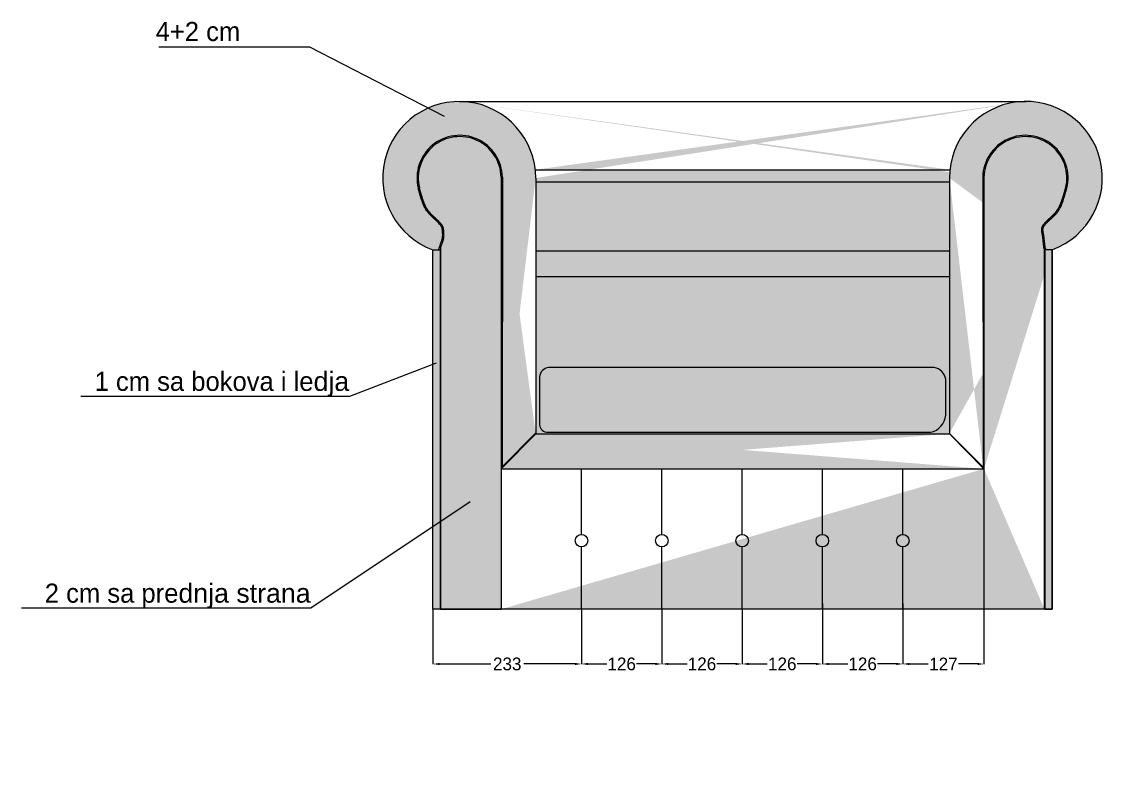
# Model space of a CAD drawing. Header units: millimetres. Extents: x -2138 to 2758, y -250 to 952.
# Drawn here: x 1062 to 2758, y -250 to 921 of the extents above; entities that cross this region are included whole.
import ezdxf
from ezdxf import colors
from ezdxf.entities.mleader import LeaderData, LeaderLine
from ezdxf.math import Vec2, Vec3

# ---------------------------------------------------------------- set-up
doc = ezdxf.new("R2010")
doc.units = ezdxf.units.MM
doc.header["$MEASUREMENT"] = 0
doc.layers.add('47-DIMENSIONS AND TEXT', color=7, linetype='Continuous')
doc.layers.add('Line 8', color=7, linetype='Continuous')
doc.dimstyles.get("Standard").update_dxf_attribs({"dimtxt": 20, "dimasz": 10, "dimexe": 0.18, "dimexo": 0.0625, "dimgap": 0.09, "dimtad": 0, "dimtih": 1, "dimtoh": 1, "dimdec": 0, "dimzin": 0, "dimdsep": 46, "dimtxsty": 'Standard', "dimcen": 0.09, "dimadec": 0, "dimazin": 0, "dimtfac": 1, "dimtdec": 0, "dimtofl": 0, "dimtmove": 0, "dimatfit": 3, "dimfxl": 1, "dimtolj": 1, "dimtzin": 0, "dimarcsym": 0})
pattern_1 = [(49.99999999999999, (0, 0), (7.172601826007535, -0.6275213498259511), [0.75, -8.25]), (355, (0, 0), (-1.38751333613, 7.521921337000118), [0.6, -6.6]), (100.45144446, (0.59771681, -0.05229344), (5.78508846727112, 6.894399909686294), [0.6374019199999998, -7.011421119999999]), (46.18420000000002, (0, 2), (10.67241330671572, -1.655192807930765), [1.125, -12.375]), (96.63563549, (0.88936745, 1.86206693), (9.346619456742284, 9.741186007745505), [0.95610342, -10.5171376]), (351.1841639899999, (0, 2), (9.346619450547731, 9.741186002699902), [0.9, -9.90000001]), (21, (1, 1.5), (5.969070521184617, -4.026188906653388), [0.75, -8.25]), (326.0000000000001, (1, 1.5), (2.433153319215817, 7.25150045046853), [0.6, -6.6]), (71.45144474, (1.49742254, 1.16448426), (8.402223767299711, 3.225311528063538), [0.6374019000000001, -7.01142112]), (37.50000000000001, (0, 0), (0.1215985531729067, 3.328938538313115), [0, -6.52, 0, -6.7, 0, -6.625]), (7.499999999999999, (0, 0), (2.630695374421486, 3.944117118823602), [0, -3.82, 0, -6.37, 0, -2.525]), (327.5, (-2.23, 0), (5.33822436172409, -0.2255487173437976), [0, -2.5, 0, -7.8, 0, -10.35]), (317.5, (-3.23, 0), (5.831861693423862, 1.001049823323177), [0, -3.25, 0, -5.18, 0, -7.35])]
pattern_2 = [(49.99999999999999, (0, 0), (14.34520365201507, -1.255042699651902), [1.5, -16.5]), (355, (0, 0), (-2.77502667226, 15.04384267400024), [1.2, -13.2]), (100.45144446, (1.19543362, -0.10458688), (11.57017693454224, 13.78879981937259), [1.27480384, -14.02284224]), (46.18420000000002, (0, 4), (21.34482661343145, -3.310385615861531), [2.25, -24.75]), (96.63563549, (1.7787349, 3.72413386), (18.69323891348457, 19.48237201549101), [1.91220684, -21.0342752]), (351.1841639899999, (0, 4), (18.69323890109546, 19.4823720053998), [1.8, -19.80000002]), (21, (2, 3), (11.93814104236923, -8.052377813306776), [1.5, -16.5]), (326.0000000000001, (2, 3), (4.866306638431634, 14.50300090093706), [1.2, -13.2]), (71.45144474, (2.99484508, 2.32896852), (16.80444753459942, 6.450623056127077), [1.2748038, -14.02284224]), (37.50000000000001, (0, 0), (0.2431971063458134, 6.65787707662623), [0, -13.04, 0, -13.4, 0, -13.25]), (7.499999999999999, (0, 0), (5.261390748842972, 7.888234237647205), [0, -7.64, 0, -12.74, 0, -5.05]), (327.5, (-4.46, 0), (10.67644872344818, -0.4510974346875951), [0, -5, 0, -15.6, 0, -20.7]), (317.5, (-6.46, 0), (11.66372338684772, 2.002099646646355), [0, -6.5, 0, -10.36, 0, -14.7])]

# ---------------------------------------------------------------- blocks, each defined once
blk = doc.blocks.new('*D26')
at = {"layer": '47-DIMENSIONS AND TEXT', "color": 0, "linetype": 'Continuous', "lineweight": -2, "transparency": 16777216}
for p, q in [((1707.592048135613, -0.3033058261098631), (1707.592048135613, -86.35986902911435)), ((1940.5182567745, -0.3033058261098359), (1940.5182567745, -86.35986902911435)), ((1717.592048135613, -86.17986902911434), (1798.250866740771, -86.17986902911434)), ((1930.5182567745, -86.17986902911434), (1849.859438169342, -86.17986902911434))]:
    blk.add_line(p, q, dxfattribs=at)
at = {"layer": '47-DIMENSIONS AND TEXT', "color": 0, "linetype": 'Continuous', "transparency": 16777216}
for points in [[(1717.592048135613, -84.51320236244767), (1717.592048135613, -87.84653569578101), (1707.592048135613, -86.17986902911434)], [(1930.5182567745, -84.51320236244767), (1930.5182567745, -87.84653569578101), (1940.5182567745, -86.17986902911434)]]:
    blk.add_solid(points, dxfattribs=at)
at = {"layer": 'Defpoints', "color": 0, "linetype": 'Continuous', "transparency": 16777216}
for p in [(1707.592048135613, -0.2408058261098631), (1940.5182567745, -0.2408058261098359), (1707.592048135613, -86.17986902911434)]:
    blk.add_point(p, dxfattribs=at)
at = {"layer": '47-DIMENSIONS AND TEXT', "color": 0, "linetype": 'Continuous', "transparency": 16777216, "insert": (1824.055152455056, -86.17986902911434), "char_height": 20, "attachment_point": 5}
blk.add_mtext('\\A1;233', dxfattribs=at)
blk = doc.blocks.new('*D27')
at = {"layer": '47-DIMENSIONS AND TEXT', "color": 0, "linetype": 'Continuous', "lineweight": -2, "transparency": 16777216}
for p, q in [((1940.5182567745, -0.3033058261098359), (1940.5182567745, -86.35986902911435)), ((2066.570096974543, -0.3033058261098211), (2066.570096974543, -86.35986902911435)), ((1950.5182567745, -86.17986902911434), (1980.120843541188, -86.17986902911434)), ((2056.570096974543, -86.17986902911434), (2026.967510207855, -86.17986902911434))]:
    blk.add_line(p, q, dxfattribs=at)
at = {"layer": '47-DIMENSIONS AND TEXT', "color": 0, "linetype": 'Continuous', "transparency": 16777216}
for points in [[(1950.5182567745, -84.51320236244767), (1950.5182567745, -87.84653569578101), (1940.5182567745, -86.17986902911434)], [(2056.570096974543, -84.51320236244767), (2056.570096974543, -87.84653569578101), (2066.570096974543, -86.17986902911434)]]:
    blk.add_solid(points, dxfattribs=at)
at = {"layer": 'Defpoints', "color": 0, "linetype": 'Continuous', "transparency": 16777216}
for p in [(1940.5182567745, -0.2408058261098359), (2066.570096974543, -0.2408058261098211), (2066.570096974543, -86.17986902911434)]:
    blk.add_point(p, dxfattribs=at)
at = {"layer": '47-DIMENSIONS AND TEXT', "color": 0, "linetype": 'Continuous', "transparency": 16777216, "insert": (2003.544176874521, -86.17986902911434), "char_height": 20, "attachment_point": 5}
blk.add_mtext('\\A1;126', dxfattribs=at)
blk = doc.blocks.new('*D28')
at = {"layer": '47-DIMENSIONS AND TEXT', "color": 0, "linetype": 'Continuous', "lineweight": -2, "transparency": 16777216}
for p, q in [((2192.510842294339, -0.3033058261098063), (2192.510842294339, -86.35986902911435)), ((2066.570096974543, -86.11736902911434), (2066.570096974543, -85.99986902911434)), ((2076.570096974543, -86.17986902911434), (2106.117136301108, -86.17986902911434)), ((2182.510842294339, -86.17986902911434), (2152.963802967774, -86.17986902911434))]:
    blk.add_line(p, q, dxfattribs=at)
at = {"layer": '47-DIMENSIONS AND TEXT', "color": 0, "linetype": 'Continuous', "transparency": 16777216}
for points in [[(2076.570096974543, -84.51320236244767), (2076.570096974543, -87.84653569578101), (2066.570096974543, -86.17986902911434)], [(2182.510842294339, -84.51320236244767), (2182.510842294339, -87.84653569578101), (2192.510842294339, -86.17986902911434)]]:
    blk.add_solid(points, dxfattribs=at)
at = {"layer": 'Defpoints', "color": 0, "linetype": 'Continuous', "transparency": 16777216}
for p in [(2192.510842294339, -0.2408058261098063), (2066.570096974543, -86.17986902911434), (2192.510842294339, -86.17986902911434)]:
    blk.add_point(p, dxfattribs=at)
at = {"layer": '47-DIMENSIONS AND TEXT', "color": 0, "linetype": 'Continuous', "transparency": 16777216, "insert": (2129.540469634441, -86.17986902911434), "char_height": 20, "attachment_point": 5}
blk.add_mtext('\\A1;126', dxfattribs=at)
blk = doc.blocks.new('*D30')
at = {"layer": '47-DIMENSIONS AND TEXT', "color": 0, "linetype": 'Continuous', "lineweight": -2, "transparency": 16777216}
for p, q in [((2318.363066154428, 8.923655459870133), (2318.363066154428, -86.35986902911435)), ((2192.510842294339, -0.3033058261098063), (2192.510842294339, -86.35986902911435)), ((2202.510842294339, -86.17986902911434), (2232.013620891051, -86.17986902911434)), ((2308.363066154428, -86.17986902911434), (2278.860287557717, -86.17986902911434))]:
    blk.add_line(p, q, dxfattribs=at)
at = {"layer": '47-DIMENSIONS AND TEXT', "color": 0, "linetype": 'Continuous', "transparency": 16777216}
for points in [[(2202.510842294339, -84.51320236244767), (2202.510842294339, -87.84653569578101), (2192.510842294339, -86.17986902911434)], [(2308.363066154428, -84.51320236244767), (2308.363066154428, -87.84653569578101), (2318.363066154428, -86.17986902911434)]]:
    blk.add_solid(points, dxfattribs=at)
at = {"layer": 'Defpoints', "color": 0, "linetype": 'Continuous', "transparency": 16777216}
for p in [(2318.363066154428, 8.986155459870133), (2192.510842294339, -0.2408058261098063), (2318.363066154428, -86.17986902911434)]:
    blk.add_point(p, dxfattribs=at)
at = {"layer": '47-DIMENSIONS AND TEXT', "color": 0, "linetype": 'Continuous', "transparency": 16777216, "insert": (2255.436954224384, -86.17986902911434), "char_height": 20, "attachment_point": 5}
blk.add_mtext('\\A1;126', dxfattribs=at)
blk = doc.blocks.new('*D31')
at = {"layer": '47-DIMENSIONS AND TEXT', "color": 0, "linetype": 'Continuous', "lineweight": -2, "transparency": 16777216}
for p, q in [((2318.363066154428, 8.923655459870133), (2318.363066154428, -86.35986902911435)), ((2444.572436166671, 8.923655459870133), (2444.572436166671, -86.35986902911435)), ((2328.363066154428, -86.17986902911434), (2358.044417827216, -86.17986902911434)), ((2434.572436166671, -86.17986902911434), (2404.891084493883, -86.17986902911434))]:
    blk.add_line(p, q, dxfattribs=at)
at = {"layer": '47-DIMENSIONS AND TEXT', "color": 0, "linetype": 'Continuous', "transparency": 16777216}
for points in [[(2328.363066154428, -84.51320236244767), (2328.363066154428, -87.84653569578101), (2318.363066154428, -86.17986902911434)], [(2434.572436166671, -84.51320236244767), (2434.572436166671, -87.84653569578101), (2444.572436166671, -86.17986902911434)]]:
    blk.add_solid(points, dxfattribs=at)
at = {"layer": 'Defpoints', "color": 0, "linetype": 'Continuous', "transparency": 16777216}
for p in [(2318.363066154428, 8.986155459870133), (2444.572436166671, 8.986155459870133), (2444.572436166671, -86.17986902911434)]:
    blk.add_point(p, dxfattribs=at)
at = {"layer": '47-DIMENSIONS AND TEXT', "color": 0, "linetype": 'Continuous', "transparency": 16777216, "insert": (2381.46775116055, -86.17986902911434), "char_height": 20, "attachment_point": 5}
blk.add_mtext('\\A1;126', dxfattribs=at)
blk = doc.blocks.new('*D32')
at = {"layer": '47-DIMENSIONS AND TEXT', "color": 0, "linetype": 'Continuous', "lineweight": -2, "transparency": 16777216}
for p, q in [((2444.572436166671, 8.923655459870133), (2444.572436166671, -86.35986902911435)), ((2571.834884051714, 8.923655459870133), (2571.834884051714, -86.35986902911435)), ((2454.572436166671, -86.17986902911434), (2484.304136299668, -86.17986902911434)), ((2561.834884051714, -86.17986902911434), (2532.103183918716, -86.17986902911434))]:
    blk.add_line(p, q, dxfattribs=at)
at = {"layer": '47-DIMENSIONS AND TEXT', "color": 0, "linetype": 'Continuous', "transparency": 16777216}
for points in [[(2454.572436166671, -84.51320236244767), (2454.572436166671, -87.84653569578101), (2444.572436166671, -86.17986902911434)], [(2561.834884051714, -84.51320236244767), (2561.834884051714, -87.84653569578101), (2571.834884051714, -86.17986902911434)]]:
    blk.add_solid(points, dxfattribs=at)
at = {"layer": 'Defpoints', "color": 0, "linetype": 'Continuous', "transparency": 16777216}
for p in [(2444.572436166671, 8.986155459870133), (2571.834884051714, 8.986155459870133), (2571.834884051714, -86.17986902911434)]:
    blk.add_point(p, dxfattribs=at)
at = {"layer": '47-DIMENSIONS AND TEXT', "color": 0, "linetype": 'Continuous', "transparency": 16777216, "insert": (2508.203660109192, -86.17986902911434), "char_height": 20, "attachment_point": 5}
blk.add_mtext('\\A1;127', dxfattribs=at)

msp = doc.modelspace()

# ---------------------------------------------------------------- hatches: boundary and pattern name
at = {"layer": 'Line 8', "linetype": 'Continuous'}
h = msp.add_hatch(dxfattribs=at)
h.set_pattern_fill('AR-CONC', color=1)
h.set_pattern_definition(pattern_1)
edge = h.paths.add_edge_path()
edge.add_line((1707.589089656856, 563.3276715346497), (1716.958353766983, 563.7536347530278))
edge.add_spline(control_points=[(1716.956306022177, 563.7449084867944), (1717.32537301299, 565.317863668548), (1717.64883312574, 566.5818740727271), (1718.231722836287, 568.7083748704183), (1718.491178506609, 569.5706267062978), (1718.964379745797, 571.0467247897968), (1719.17802532646, 571.6600504940742), (1719.569458696193, 572.7390872850806), (1719.747014204265, 573.2042007764893), (1720.073201426062, 574.0536798621708), (1720.221859383203, 574.4379079684907), (1720.548275674748, 575.3025186830722), (1720.717799737664, 575.769203102983), (1721.033666761193, 576.6916008663399), (1721.179802328357, 577.1460191551338), (1721.451617123823, 578.0422165337847), (1721.577030591014, 578.4828118341239), (1721.950672947644, 579.8734713259815), (1722.158071276913, 580.7753419552052), (1722.484800767096, 582.4223467404669), (1722.604180584198, 583.1677137604314), (1722.773893075556, 584.5259702328452), (1722.824457183331, 585.1394537552476), (1722.877533547916, 586.3126265982471), (1722.880135704585, 586.8747745123626), (1722.852721537721, 588.0314929876021), (1722.822551050589, 588.6274104564737), (1722.742152869239, 589.8773960636757), (1722.692091162313, 590.5301434372827), (1722.58196598318, 591.8579928423452), (1722.521996122073, 592.5321947388844), (1722.376535387088, 594.0327924973258), (1722.288694775435, 594.845511177778), (1722.087618053828, 596.3052509058814), (1721.973431037056, 596.9499897197876), (1721.709359427078, 598.0422527787306), (1721.561026653829, 598.4907548145571), (1721.218418880876, 599.3039395482103), (1721.02180511656, 599.6755428761298), (1720.555193196987, 600.4454287661745), (1720.286534574254, 600.8406070674628), (1719.696608795002, 601.6529180047869), (1719.376035353158, 602.0687540531868), (1718.328052620776, 603.3658675042064), (1717.534623744013, 604.2624932518559), (1715.386762683643, 606.533412150818), (1713.955171386651, 607.9131468294775), (1710.998241788745, 610.6585141120648), (1709.473738183329, 612.0249784660832), (1706.488610840547, 614.7638711636084), (1705.028607962074, 616.1373132097214), (1702.284473526717, 618.9367133341102), (1701.001238827012, 620.3634441695297), (1698.656199446564, 623.3084684260488), (1697.593754327378, 624.826551717885), (1695.663947222681, 627.9775310250609), (1694.795420223196, 629.6098733074402), (1693.184421153031, 633.010888263915), (1692.440381454097, 634.7799162517471), (1691.009980648556, 638.4820797028298), (1690.323591539897, 640.4155450077777), (1688.970406280343, 644.4640419881038), (1688.303868668084, 646.5789588159648), (1686.576660728034, 652.3138571354832), (1685.517577759604, 656.0791899599551), (1684.4545182789, 660.085080596013)], knot_values=[-1, -1, -1, -1, -0.9948279101090068, -0.9948279101090068, -0.9896558202180137, -0.9896558202180137, -0.9844837303270205, -0.9844837303270205, -0.9793116404360274, -0.9793116404360274, -0.9741395505450342, -0.9741395505450342, -0.9671113973610083, -0.9671113973610083, -0.9600832441769823, -0.9600832441769823, -0.9530550909929564, -0.9530550909929564, -0.9373081606118557, -0.9373081606118557, -0.9215612302307551, -0.9215612302307551, -0.9058142998496544, -0.9058142998496544, -0.8900673694685538, -0.8900673694685538, -0.8743204390874532, -0.8743204390874532, -0.8585735087063525, -0.8585735087063525, -0.8428265783252519, -0.8428265783252519, -0.8225952225940152, -0.8225952225940152, -0.8023638668627785, -0.8023638668627785, -0.7821325111315418, -0.7821325111315418, -0.7619011554003051, -0.7619011554003051, -0.7416697996690684, -0.7416697996690684, -0.7214384439378317, -0.7214384439378317, -0.6792290799955529, -0.6792290799955529, -0.6151281002661761, -0.6151281002661761, -0.5510271205367994, -0.5510271205367994, -0.4869261408074226, -0.4869261408074226, -0.4228251610780459, -0.4228251610780459, -0.3587241813486692, -0.3587241813486692, -0.2946232016192925, -0.2946232016192925, -0.2305222218899157, -0.2305222218899157, -0.166421242160539, -0.166421242160539, -0.1023202624311623, -0.1023202624311623, 0, 0, 0, 0], degree=3, periodic=0)
edge.add_arc((1749.536485591146, 676.0000000000002), 67.0000000000001, 1.356970293688552, 193.7067573964378)
edge.add_arc((1748.691171129367, 676.0568051192557), 119.9884938654907, 359.9894462603937, 609.9676781484741)
edge.add_line((1816.517695887833, 677.5866528262244), (1816.22379780424, 223.0324319273175))
edge.add_line((1868.67966295933, 676.0347035382385), (1868.67966295933, 274.9573570310895))
edge.add_line((1816.22379780424, 223.0324319273174), (1868.67966295933, 276.5916907243145))
h = msp.add_hatch(dxfattribs=at)
h.set_pattern_fill('AR-CONC', color=1)
h.set_pattern_definition(pattern_1)
edge = h.paths.add_edge_path()
edge.add_line((1868.67966295933, 676.0347035382385), (1868.67966295933, 274.9573570310895))
edge.add_line((1814.5182567745, 677.5392900552928), (1814.5182567745, 219.9999999999995))
edge.add_line((1814.5182567745, 219.9999999999996), (2571.834884051714, 219.9999999999996))
edge.add_line((1868.67966295933, 274.9573570310895), (2517.679662959328, 274.9573570310895))
edge.add_line((2517.679662959328, 676.0347035382371), (2517.679662959328, 274.9573570310895))
edge.add_line((2571.834884051714, 677.5392900552928), (2571.834884051714, 219.9999999999995))
edge.add_arc((2637.586635982952, 676.2133629817905), 119.9071061233863, 290.1355913738607, 540.0853697183118)
edge.add_arc((2636.816655235067, 676.0000000000002), 65.0000000000001, 346.293242603558, 538.6430297063109)
edge.add_line((1748.67966295933, 796.0347035382385), (2637.679662959328, 796.0347035382371))
h = msp.add_hatch(dxfattribs=at)
h.set_pattern_fill('AR-CONC', color=1)
h.set_pattern_definition(pattern_1)
edge = h.paths.add_edge_path()
edge.add_line((1868.67966295933, 689.1002265927974), (2517.679662959328, 689.1002265927974))
edge.add_line((1748.67966295933, 796.0347035382385), (2637.679662959328, 796.0347035382371))
h = msp.add_hatch(dxfattribs=at)
h.set_pattern_fill('AR-CONC', color=1)
h.set_pattern_definition(pattern_1)
edge = h.paths.add_edge_path()
edge.add_line((2569.83544493838, 677.586652826225), (2570.496293307838, 222.425067526111))
edge.add_line((2517.679662959328, 676.0347035382371), (2517.679662959328, 274.9573570310895))
edge.add_line((2570.496293307838, 222.425067526111), (2517.679662959328, 275.5611733824926))
edge.add_arc((2636.816655235067, 676.0000000000002), 67.0000000000001, 346.293242603558, 538.6430297063109)
edge.add_arc((2637.586635982952, 676.2133629817905), 119.9071061233863, 290.1355913738607, 540.0853697183118)
edge.add_spline(control_points=[(2669.003301663516, 564.5475596128722), (2668.717227548684, 564.9004280882656), (2668.517586526344, 565.2342231684655), (2668.194789458293, 565.9205373069843), (2668.073326547926, 566.2743520614346), (2667.87431309227, 567.0235891561856), (2667.79766403156, 567.417956335004), (2667.607801767608, 568.6251354578019), (2667.52651721303, 569.473295418032), (2667.362880928487, 571.1364340993557), (2667.282786412417, 571.9495936992352), (2667.122098147323, 573.4850482501035), (2667.042796041118, 574.2108298894448), (2666.820235255593, 576.2212185348355), (2666.688013159992, 577.3925799584399), (2666.483804034961, 579.3436695367217), (2666.404440673648, 580.1576578116235), (2666.247187664915, 581.7588509562792), (2666.168515629727, 582.5455552237324), (2665.987091980483, 584.0950822093347), (2665.883393557804, 584.856904608388), (2665.648348900704, 586.3216754491896), (2665.517772713084, 587.0233088789812), (2665.253367880701, 588.3461337718624), (2665.12051152498, 588.9661649741171), (2664.874143519261, 590.149737236234), (2664.75994658171, 590.7152983080845), (2664.55526917514, 591.8795405099604), (2664.464573955128, 592.4817718709033), (2664.338607198751, 593.7464955640393), (2664.30446838667, 594.4063055060001), (2664.350561396119, 595.7499630694044), (2664.432081885798, 596.4319383312344), (2664.749951425045, 597.7879118036275), (2664.988216845799, 598.4653413524802), (2665.605105631448, 599.797968779486), (2665.981702689187, 600.4506049320315), (2666.786836687708, 601.680246621503), (2667.21199448119, 602.2557165089453), (2668.042566039217, 603.3112215337559), (2668.449121521495, 603.7926290652856), (2669.244587304763, 604.6951895618399), (2669.635175883081, 605.11782059434), (2670.619984604012, 606.1509694456596), (2671.217722315781, 606.7489004751795), (2672.440096334406, 607.9389844086522), (2673.063905606177, 608.5294269568666), (2674.331082117723, 609.709456431884), (2674.97395693039, 610.2985048733425), (2676.910905105701, 612.0636903094954), (2678.212432352639, 613.2372010425198), (2680.744696661214, 615.5967687641104), (2681.975181907789, 616.7833833543369), (2684.300769031417, 619.1992893444476), (2685.395463446887, 620.4288336365042), (2687.422741298189, 622.9545846191098), (2688.355615221867, 624.2506920441447), (2690.071995760545, 626.9249974493176), (2690.855992740685, 628.3029217402831), (2692.69237011146, 631.894167816795), (2693.675602908418, 634.1696127817974), (2695.544520473956, 638.9998020156223), (2696.430647605781, 641.555734848587), (2698.183557388951, 646.9830860712209), (2699.049310046591, 649.8539786848864), (2700.576780226716, 655.192768098665), (2701.23713049026, 657.592402730598), (2701.898622547313, 660.0850805960121)], knot_values=[-1, -1, -1, -1, -0.9940640607091776, -0.9940640607091776, -0.9881281214183553, -0.9881281214183553, -0.9821921821275329, -0.9821921821275329, -0.9705660487276544, -0.9705660487276544, -0.9589399153277759, -0.9589399153277759, -0.9473137819278974, -0.9473137819278974, -0.9248308360388126, -0.9248308360388126, -0.907168241481954, -0.907168241481954, -0.8895056469250954, -0.8895056469250954, -0.8718430523682368, -0.8718430523682368, -0.8541804578113782, -0.8541804578113782, -0.8365178632545196, -0.8365178632545196, -0.818855268697661, -0.818855268697661, -0.800598657678564, -0.800598657678564, -0.782342046659467, -0.782342046659467, -0.7640854356403701, -0.7640854356403701, -0.7458288246212732, -0.7458288246212732, -0.7275722136021763, -0.7275722136021763, -0.7093156025830794, -0.7093156025830794, -0.6910589915639824, -0.6910589915639824, -0.6728023805448855, -0.6728023805448855, -0.6452599339435433, -0.6452599339435433, -0.6177174873422011, -0.6177174873422011, -0.5901750407408589, -0.5901750407408589, -0.5350901475381744, -0.5350901475381744, -0.48000525433549, -0.48000525433549, -0.4249203611328055, -0.4249203611328055, -0.3698354679301211, -0.3698354679301211, -0.3147505747274366, -0.3147505747274366, -0.2310567499721913, -0.2310567499721913, -0.1473629252169461, -0.1473629252169461, -0.06366910046170075, -0.06366910046170075, 0, 0, 0, 0], degree=3, periodic=0)
edge.add_line((2669.003301663516, 564.5475596128722), (2678.863815645713, 563.6349079472093))
h = msp.add_hatch(dxfattribs=at)
h.set_pattern_fill('AR-CONC', color=2, scale=2)
h.set_pattern_definition(pattern_2)
edge = h.paths.add_edge_path()
edge.add_line((1814.5182567745, 219.9999999999995), (1814.5182567745, -0.2408058261098631))
edge.add_line((1719.274325421738, 564.8281419597781), (1719.274325421738, -0.4150702695733344))
edge.add_line((1814.5182567745, 677.5392900552928), (1814.5182567745, 219.9999999999995))
edge.add_spline(control_points=[(1718.90342703169, 563.28804989345), (1720.592857097836, 570.4883626900537), (1722.285216228527, 573.5999815210798), (1724.040251284656, 579.1119920217534), (1725.043147949582, 584.5351109715666), (1724.917768812724, 588.2690535687962), (1724.416334123256, 593.9588827041262), (1723.949800146203, 598.7239089709346), (1722.561145676656, 601.2116247068552), (1720.621961310448, 603.8295218909287), (1718.25637174803, 606.4908051616801), (1715.59773934195, 609.137222729514), (1712.781418612442, 611.7425268041815), (1709.936362288385, 614.3038734227367), (1707.17730580547, 616.8369893353787), (1704.596185779966, 619.3699401788909), (1702.25463037444, 621.9378773131558), (1700.173051422306, 624.57692986238), (1698.337401293475, 627.3220240930287), (1696.711042498035, 630.2058616709973), (1695.244847802226, 633.2573708922064), (1693.887088377262, 636.5004701831331), (1692.594939819038, 639.9521149168265), (1691.33893324089, 643.6222450061629), (1690.099234357391, 647.5158489032539), (1688.864156627328, 651.6343357604583), (1687.875108250952, 655.1085039878967), (1687.131907913059, 657.8143970203738), (1686.635813135575, 659.662772937126), (1686.387608837189, 660.5980726948363)], knot_values=[-1, -1, -1, -1, -1, -1, -0.9600000000000004, -0.9200000000000002, -0.8800000000000002, -0.8400000000000003, -0.8000000000000002, -0.7600000000000002, -0.7200000000000001, -0.68, -0.64, -0.6, -0.56, -0.5199999999999999, -0.4799999999999999, -0.44, -0.4, -0.36, -0.32, -0.28, -0.24, -0.2, -0.16, -0.12, -0.08, -0.04, 0, 0, 0, 0, 0, 0], weights=[1, 1, 1, 1, 1, 1, 1, 1, 1, 1, 1, 1, 1, 1, 1, 1, 1, 1, 1, 1, 1, 1, 1, 1, 1, 1, 1, 1, 1, 1], degree=5, periodic=0)
edge.add_arc((1749.536485591146, 676.0000000000002), 65.0000000000001, 1.356970293688552, 193.7067573964378)
h = msp.add_hatch(dxfattribs=at)
h.set_pattern_fill('AR-CONC', color=2, scale=2)
h.set_pattern_definition(pattern_2)
edge = h.paths.add_edge_path()
edge.add_arc((2636.816655235067, 676.0000000000002), 65.0000000000001, 346.293242603558, 538.6430297063109)
edge.add_spline(control_points=[(2667.449713794524, 563.2880498934499), (2665.861423396746, 565.2471841949755), (2665.589764052544, 569.0135172915045), (2665.046472650145, 574.4838042969931), (2664.386724630516, 579.1303775038725), (2664.125925111453, 584.468346016053), (2663.031377819155, 589.0697988457392), (2662.311109362695, 592.429159830868), (2661.831436580558, 598.2324271360847), (2665.470792841814, 603.5235109283783), (2668.096769078184, 606.4908051616801), (2670.755401484264, 609.137222729514), (2673.571722213771, 611.7425268041815), (2676.416778537828, 614.3038734227367), (2679.175835020743, 616.8369893353787), (2681.756955046248, 619.3699401788909), (2684.098510451773, 621.9378773131558), (2686.180089403907, 624.57692986238), (2688.015739532738, 627.3220240930287), (2689.642098328179, 630.2058616709973), (2691.108293023988, 633.2573708922064), (2692.466052448951, 636.5004701831331), (2693.758201007176, 639.9521149168265), (2695.014207585323, 643.6222450061629), (2696.253906468823, 647.5158489032539), (2697.488984198886, 651.6343357604583), (2698.478032575261, 655.1085039878967), (2699.221232913154, 657.8143970203738), (2699.717327690638, 659.662772937126), (2699.965531989024, 660.5980726948363)], knot_values=[-1, -1, -1, -1, -1, -1, -0.9600000000000004, -0.9200000000000002, -0.8800000000000002, -0.8400000000000003, -0.8000000000000002, -0.7600000000000002, -0.7200000000000001, -0.68, -0.64, -0.6, -0.56, -0.5199999999999999, -0.4799999999999999, -0.44, -0.4, -0.36, -0.32, -0.28, -0.24, -0.2, -0.16, -0.12, -0.08, -0.04, 0, 0, 0, 0, 0, 0], weights=[1, 1, 1, 1, 1, 1, 1, 1, 1, 1, 1, 1, 1, 1, 1, 1, 1, 1, 1, 1, 1, 1, 1, 1, 1, 1, 1, 1, 1, 1], degree=5, periodic=0)
edge.add_line((2571.834884051714, 677.5392900552928), (2571.834884051714, 219.9999999999995))
edge.add_line((2666.472587506475, 564.8881561171135), (2666.472587506475, 0.2288575191196287))
edge.add_line((2571.834884051714, 219.9999999999995), (2571.834884051714, -0.2408058261097494))
edge.add_line((2571.834884051714, 0.2288575191196287), (2666.472587506475, 0.2288575191196287))
h = msp.add_hatch(dxfattribs=at)
h.set_pattern_fill('AR-CONC', color=1)
h.set_pattern_definition(pattern_1)
edge = h.paths.add_edge_path()
edge.add_line((1868.67966295933, 676.0347035382385), (1868.67966295933, 274.9573570310895))
edge.add_line((1814.5182567745, 677.5392900552928), (1814.5182567745, 219.9999999999995))
h = msp.add_hatch(dxfattribs=at)
h.set_pattern_fill('AR-CONC', color=5)
h.set_pattern_definition(pattern_1)
h.paths.add_polyline_path([(1707.592048135613, 563.28804989345), (1718.90342703169, 563.28804989345), (1718.90342703169, -0.2408058261098631), (1707.592048135613, -0.2408058261098631)])
h = msp.add_hatch(dxfattribs=at)
h.set_pattern_fill('AR-CONC', color=2, scale=2)
h.set_pattern_definition(pattern_2)
edge = h.paths.add_edge_path()
edge.add_line((1719.274325421738, -0.1021317398844985), (1814.5182567745, -0.1021317398844985))
edge.add_line((1814.5182567745, 219.9999999999995), (1814.5182567745, -0.2408058261098631))
edge.add_line((1719.274325421738, 564.8281419597781), (1719.274325421738, -0.4150702695733344))
h = msp.add_hatch(dxfattribs=at)
h.set_pattern_fill('AR-CONC', color=5)
h.set_pattern_definition(pattern_1)
h.paths.add_polyline_path([(2678.877581130753, 563.2194502313887), (2667.449713794524, 563.2194502313887), (2667.449713794524, -0.2061022878724543), (2678.877581130753, -0.2061022878724543)])
at = {"layer": 'Line 8', "linetype": 'Continuous', "true_color": 0xc7c8ca}
h = msp.add_hatch(dxfattribs=at)
h.set_pattern_fill('HEX', color=9, scale=35)
h.set_pattern_definition([(0, (1854.752726353959, 1.560049678697396), (0, 7.577722283113838), [4.375, -8.75]), (120, (1854.752726353959, 1.560049678697396), (-6.5625, -3.788861141556918), [4.374999999999995, -8.74999999999999]), (59.99999999999999, (1859.127726353959, 1.560049678697396), (-6.562499999999999, 3.78886114155692), [4.375, -8.75])])
edge = h.paths.add_edge_path()
edge.add_line((2493.932028121249, 378.7869879221635), (1888.989207455146, 378.7869879221635))
edge.add_line((1886.991700632045, 277.3062377940496), (2488.228273332802, 277.3062377940496))
edge.add_line((1874.598765860671, 364.1044252047013), (1874.598765860671, 288.7451649948216))
edge.add_arc((1891.057197268119, 362.3667948074477), 16.54990404174961, 97.1781450703321, 173.9732147304272)
edge.add_arc((2489.838133264302, 356.7717910720025), 22.39260742859307, 9.68962067364598, 79.46573593688115)
edge.add_arc((2481.77429694388, 306.8919604777279), 30.28149266374238, 282.3060001254175, 354.4003693472112)
edge.add_line((2511.911287203165, 303.9371988873348), (2511.911287203165, 360.5407090390472))
at = {"layer": 'Line 8', "linetype": 'Continuous'}
h = msp.add_hatch(dxfattribs=at)
h.set_pattern_fill('AR-CONC', color=1)
h.set_pattern_definition(pattern_1)
edge = h.paths.add_edge_path()
edge.add_line((1868.67966295933, 274.9573570310895), (2517.679662959328, 274.9573570310895))
edge.add_line((1814.5182567745, 219.9999999999996), (2571.834884051714, 219.9999999999996))
h = msp.add_hatch(dxfattribs=at)
h.set_pattern_fill('AR-CONC', color=2, scale=2)
h.set_pattern_definition(pattern_2)
edge = h.paths.add_edge_path()
edge.add_line((2678.877887364752, -0.2408058261097494), (1707.592048135613, -0.2408058261098631))
edge.add_line((1814.5182567745, 219.9999999999996), (2571.834884051714, 219.9999999999996))
edge.add_line((1814.5182567745, 219.9999999999995), (1814.5182567745, -0.2408058261098631))
edge.add_line((2571.834884051714, 219.9999999999995), (2571.834884051714, -0.2408058261097494))

# ---------------------------------------------------------------- linework, layer by layer
at = {"linetype": 'Continuous'}
for p, q in [((1514.349552301821, 881.0685006344484), (1277.858005482689, 881.0685006344484)), ((1725.593888428019, 772.7403532099379), (1514.349552301821, 881.0685006344484)), ((1868.67966295933, 689.1002265927974), (2517.679662959328, 689.1002265927974)), ((1816.517695887833, 677.5866528262244), (1816.22379780424, 223.0324319273174)), ((1868.517622715181, 669.8006517615052), (2517.679662959328, 669.8006517615052)), ((1868.67966295933, 676.0347035382385), (1868.67966295933, 274.9573570310895)), ((2517.679662959328, 676.0347035382371), (2517.679662959328, 274.9573570310895)), ((2569.83544493838, 677.586652826225), (2570.496293307838, 222.425067526111)), ((1707.589089656856, 563.3276715346497), (1716.958353766983, 563.7536347530278)), ((1719.274325421738, 564.8281419597781), (1719.274325421738, -0.4150702695733344)), ((1868.67966295933, 561.6872373883015), (2517.679662959328, 561.6872373883015)), ((2666.472587506475, 564.8881561171135), (2666.472587506475, 0.2288575191196287)), ((2669.003301663516, 564.5475596128722), (2678.863815645713, 563.6349079472093)), ((1868.67966295933, 521.7573308846967), (2517.679662959328, 521.7573308846967)), ((1868.67966295933, 274.9573570310895), (1814.5182567745, 219.9999999999996)), ((1816.22379780424, 223.0324319273174), (1868.67966295933, 276.5916907243145)), ((1868.67966295933, 274.9573570310895), (2517.679662959328, 274.9573570310895)), ((2570.496293307838, 222.425067526111), (2517.679662959328, 275.5611733824926)), ((2517.679662959328, 274.9573570310895), (2571.834884051714, 219.9999999999995)), ((1814.5182567745, 219.9999999999996), (2571.834884051714, 219.9999999999996)), ((1814.5182567745, 219.9999999999995), (1814.5182567745, -0.2408058261098506)), ((1940.5182567745, 117.0411124345933), (1940.5182567745, 219.9999999999996)), ((2066.570096974543, 117.0411124345933), (2066.570096974543, 219.9999999999995)), ((2192.510842294339, 117.0411124345933), (2192.510842294339, 219.9999999999995)), ((2318.363066154428, 117.0411124345933), (2318.363066154428, 219.9999999999995)), ((2444.572436166671, 117.0411124345933), (2444.572436166671, 219.9999999999995)), ((2571.834884051714, 219.9999999999995), (2571.834884051714, -0.240805826109762)), ((1940.5182567745, -0.2408058261098347), (1940.5182567745, 97.42451172692063)), ((2066.570096974543, -0.2408058261098205), (2066.570096974543, 97.42451172692063)), ((2192.510842294339, -0.2408058261098063), (2192.510842294339, 97.42451172692063)), ((2318.363066154428, -0.2408058261097921), (2318.363066154428, 97.42451172692063)), ((2444.572436166671, -0.2408058261097779), (2444.572436166671, 97.42451172692063)), ((2571.834884051714, 0.2288575191196287), (2666.472587506475, 0.2288575191196287)), ((2678.877887364752, -0.2408058261097494), (1707.592048135613, -0.2408058261098631)), ((1719.274325421738, -0.1021317398844985), (1814.5182567745, -0.1021317398844985))]:
    msp.add_line(p, q, dxfattribs=at)
at = {"color": 1, "linetype": 'Continuous'}
for p, q in [((1748.67966295933, 796.0347035382385), (2637.679662959328, 796.0347035382371)), ((2678.767277783048, 563.2880498934499), (2678.767277783048, 0.03470353823752248))]:
    msp.add_line(p, q, dxfattribs=at)
for p, q in [((1814.5182567745, 677.5392900552928), (1814.5182567745, 219.9999999999996)), ((2571.834884051714, 677.5392900552928), (2571.834884051714, 219.9999999999995))]:
    msp.add_line(p, q)
at = {"linetype": 'Continuous'}
for points in [[(1707.592048135613, 563.28804989345), (1718.90342703169, 563.28804989345), (1718.90342703169, -0.2408058261098631), (1707.592048135613, -0.2408058261098631)], [(2678.877581130753, 563.2194502313887), (2667.449713794524, 563.2194502313887), (2667.449713794524, -0.2061022878724543), (2678.877581130753, -0.2061022878724543)]]:
    msp.add_lwpolyline(points, close=True, dxfattribs=at)
for points in [[(2493.932028121249, 378.7869879221635), (1888.989207455146, 378.7869879221635)], [(1874.598765860671, 364.1044252047013), (1874.598765860671, 288.7451649948216)], [(2511.911287203165, 303.9371988873348), (2511.911287203165, 360.5407090390472)], [(1886.991700632045, 277.3062377940496), (2488.228273332802, 277.3062377940496)]]:
    msp.add_lwpolyline(points, dxfattribs=at)
for centre in [(1940.5182567745, 107.232812080757), (2066.570096974544, 107.232812080757), (2192.51084229434, 107.232812080757), (2318.363066154429, 107.232812080757), (2444.572436166671, 107.232812080757)]:
    msp.add_circle(centre, 9.808300353836344, dxfattribs=at)
at = {"color": 1}
for centre, radius, start, end in [((1748.691171129367, 676.0568051192557), 119.9884938654907, 359.9894462603937, 249.9676781484739), ((2637.586635982952, 676.2133629817905), 119.9071061233863, 290.1355913738607, 180.0853697183118)]:
    msp.add_arc(centre, radius, start, end, dxfattribs=at)
for centre, radius, start, end in [((1749.536485591146, 676.0000000000002), 67.0000000000001, 1.356970293688552, 193.7067573964378), ((1749.536485591146, 676.0000000000002), 65.0000000000001, 1.356970293688552, 193.7067573964378), ((2636.816655235067, 676.0000000000002), 67.0000000000001, 346.293242603558, 178.6430297063109), ((2636.816655235067, 676.0000000000002), 65.0000000000001, 346.293242603558, 178.6430297063109)]:
    msp.add_arc(centre, radius, start, end)
at = {"linetype": 'Continuous'}
for centre, radius, start, end in [((1891.057197268119, 362.3667948074477), 16.54990404174961, 97.1781450703321, 173.9732147304272), ((2489.838133264302, 356.7717910720025), 22.39260742859307, 9.68962067364598, 79.46573593688115), ((1887.541940537142, 290.3350846878789), 13.04046070259811, 187.0030425152947, 272.4183031152149), ((2481.77429694388, 306.8919604777279), 30.28149266374238, 282.3060001254175, 354.4003693472112)]:
    msp.add_arc(centre, radius, start, end, dxfattribs=at)
for points, knots in [([(1716.956306022177, 563.7449084867944), (1717.32537301299, 565.317863668548), (1717.64883312574, 566.5818740727271), (1718.231722836287, 568.7083748704183), (1718.491178506609, 569.5706267062978), (1718.964379745797, 571.0467247897968), (1719.17802532646, 571.6600504940742), (1719.569458696193, 572.7390872850806), (1719.747014204265, 573.2042007764893), (1720.073201426062, 574.0536798621708), (1720.221859383203, 574.4379079684907), (1720.548275674748, 575.3025186830722), (1720.717799737664, 575.769203102983), (1721.033666761193, 576.6916008663399), (1721.179802328357, 577.1460191551338), (1721.451617123823, 578.0422165337847), (1721.577030591014, 578.4828118341239), (1721.950672947644, 579.8734713259815), (1722.158071276913, 580.7753419552052), (1722.484800767096, 582.4223467404669), (1722.604180584198, 583.1677137604314), (1722.773893075556, 584.5259702328452), (1722.824457183331, 585.1394537552476), (1722.877533547916, 586.3126265982471), (1722.880135704585, 586.8747745123626), (1722.852721537721, 588.0314929876021), (1722.822551050589, 588.6274104564737), (1722.742152869239, 589.8773960636757), (1722.692091162313, 590.5301434372827), (1722.58196598318, 591.8579928423452), (1722.521996122073, 592.5321947388844), (1722.376535387088, 594.0327924973258), (1722.288694775435, 594.845511177778), (1722.087618053828, 596.3052509058814), (1721.973431037056, 596.9499897197876), (1721.709359427078, 598.0422527787306), (1721.561026653829, 598.4907548145571), (1721.218418880876, 599.3039395482103), (1721.02180511656, 599.6755428761298), (1720.555193196987, 600.4454287661745), (1720.286534574254, 600.8406070674628), (1719.696608795002, 601.6529180047869), (1719.376035353158, 602.0687540531868), (1718.328052620776, 603.3658675042064), (1717.534623744013, 604.2624932518559), (1715.386762683643, 606.533412150818), (1713.955171386651, 607.9131468294775), (1710.998241788745, 610.6585141120648), (1709.473738183329, 612.0249784660832), (1706.488610840547, 614.7638711636084), (1705.028607962074, 616.1373132097214), (1702.284473526717, 618.9367133341102), (1701.001238827012, 620.3634441695297), (1698.656199446564, 623.3084684260488), (1697.593754327378, 624.826551717885), (1695.663947222681, 627.9775310250609), (1694.795420223196, 629.6098733074402), (1693.184421153031, 633.010888263915), (1692.440381454097, 634.7799162517471), (1691.009980648556, 638.4820797028298), (1690.323591539897, 640.4155450077777), (1688.970406280343, 644.4640419881038), (1688.303868668084, 646.5789588159648), (1686.576660728034, 652.3138571354832), (1685.517577759604, 656.0791899599551), (1684.4545182789, 660.085080596013)], [-1, -1, -1, -1, -0.9948279101090068, -0.9948279101090068, -0.9896558202180137, -0.9896558202180137, -0.9844837303270205, -0.9844837303270205, -0.9793116404360274, -0.9793116404360274, -0.9741395505450342, -0.9741395505450342, -0.9671113973610083, -0.9671113973610083, -0.9600832441769823, -0.9600832441769823, -0.9530550909929564, -0.9530550909929564, -0.9373081606118557, -0.9373081606118557, -0.9215612302307551, -0.9215612302307551, -0.9058142998496544, -0.9058142998496544, -0.8900673694685538, -0.8900673694685538, -0.8743204390874532, -0.8743204390874532, -0.8585735087063525, -0.8585735087063525, -0.8428265783252519, -0.8428265783252519, -0.8225952225940152, -0.8225952225940152, -0.8023638668627785, -0.8023638668627785, -0.7821325111315418, -0.7821325111315418, -0.7619011554003051, -0.7619011554003051, -0.7416697996690684, -0.7416697996690684, -0.7214384439378317, -0.7214384439378317, -0.6792290799955529, -0.6792290799955529, -0.6151281002661761, -0.6151281002661761, -0.5510271205367994, -0.5510271205367994, -0.4869261408074226, -0.4869261408074226, -0.4228251610780459, -0.4228251610780459, -0.3587241813486692, -0.3587241813486692, -0.2946232016192925, -0.2946232016192925, -0.2305222218899157, -0.2305222218899157, -0.166421242160539, -0.166421242160539, -0.1023202624311623, -0.1023202624311623, 0, 0, 0, 0]), ([(2669.003301663516, 564.5475596128722), (2668.717227548684, 564.9004280882656), (2668.517586526344, 565.2342231684655), (2668.194789458293, 565.9205373069843), (2668.073326547926, 566.2743520614346), (2667.87431309227, 567.0235891561856), (2667.79766403156, 567.417956335004), (2667.607801767608, 568.6251354578019), (2667.52651721303, 569.473295418032), (2667.362880928487, 571.1364340993557), (2667.282786412417, 571.9495936992352), (2667.122098147323, 573.4850482501035), (2667.042796041118, 574.2108298894448), (2666.820235255593, 576.2212185348355), (2666.688013159992, 577.3925799584399), (2666.483804034961, 579.3436695367217), (2666.404440673648, 580.1576578116235), (2666.247187664915, 581.7588509562792), (2666.168515629727, 582.5455552237324), (2665.987091980483, 584.0950822093347), (2665.883393557804, 584.856904608388), (2665.648348900704, 586.3216754491896), (2665.517772713084, 587.0233088789812), (2665.253367880701, 588.3461337718624), (2665.12051152498, 588.9661649741171), (2664.874143519261, 590.149737236234), (2664.75994658171, 590.7152983080845), (2664.55526917514, 591.8795405099604), (2664.464573955128, 592.4817718709033), (2664.338607198751, 593.7464955640393), (2664.30446838667, 594.4063055060001), (2664.350561396119, 595.7499630694044), (2664.432081885798, 596.4319383312344), (2664.749951425045, 597.7879118036275), (2664.988216845799, 598.4653413524802), (2665.605105631448, 599.797968779486), (2665.981702689187, 600.4506049320315), (2666.786836687708, 601.680246621503), (2667.21199448119, 602.2557165089453), (2668.042566039217, 603.3112215337559), (2668.449121521495, 603.7926290652856), (2669.244587304763, 604.6951895618399), (2669.635175883081, 605.11782059434), (2670.619984604012, 606.1509694456596), (2671.217722315781, 606.7489004751795), (2672.440096334406, 607.9389844086522), (2673.063905606177, 608.5294269568666), (2674.331082117723, 609.709456431884), (2674.97395693039, 610.2985048733425), (2676.910905105701, 612.0636903094954), (2678.212432352639, 613.2372010425198), (2680.744696661214, 615.5967687641104), (2681.975181907789, 616.7833833543369), (2684.300769031417, 619.1992893444476), (2685.395463446887, 620.4288336365042), (2687.422741298189, 622.9545846191098), (2688.355615221867, 624.2506920441447), (2690.071995760545, 626.9249974493176), (2690.855992740685, 628.3029217402831), (2692.69237011146, 631.894167816795), (2693.675602908418, 634.1696127817974), (2695.544520473956, 638.9998020156223), (2696.430647605781, 641.555734848587), (2698.183557388951, 646.9830860712209), (2699.049310046591, 649.8539786848864), (2700.576780226716, 655.192768098665), (2701.23713049026, 657.592402730598), (2701.898622547313, 660.0850805960121)], [-1, -1, -1, -1, -0.9940640607091776, -0.9940640607091776, -0.9881281214183553, -0.9881281214183553, -0.9821921821275329, -0.9821921821275329, -0.9705660487276544, -0.9705660487276544, -0.9589399153277759, -0.9589399153277759, -0.9473137819278974, -0.9473137819278974, -0.9248308360388126, -0.9248308360388126, -0.907168241481954, -0.907168241481954, -0.8895056469250954, -0.8895056469250954, -0.8718430523682368, -0.8718430523682368, -0.8541804578113782, -0.8541804578113782, -0.8365178632545196, -0.8365178632545196, -0.818855268697661, -0.818855268697661, -0.800598657678564, -0.800598657678564, -0.782342046659467, -0.782342046659467, -0.7640854356403701, -0.7640854356403701, -0.7458288246212732, -0.7458288246212732, -0.7275722136021763, -0.7275722136021763, -0.7093156025830794, -0.7093156025830794, -0.6910589915639824, -0.6910589915639824, -0.6728023805448855, -0.6728023805448855, -0.6452599339435433, -0.6452599339435433, -0.6177174873422011, -0.6177174873422011, -0.5901750407408589, -0.5901750407408589, -0.5350901475381744, -0.5350901475381744, -0.48000525433549, -0.48000525433549, -0.4249203611328055, -0.4249203611328055, -0.3698354679301211, -0.3698354679301211, -0.3147505747274366, -0.3147505747274366, -0.2310567499721913, -0.2310567499721913, -0.1473629252169461, -0.1473629252169461, -0.06366910046170075, -0.06366910046170075, 0, 0, 0, 0])]:
    msp.add_open_spline(points, degree=3, knots=knots)
for points in [[(1718.90342703169, 563.28804989345), (1720.592857097836, 570.4883626900537), (1722.285216228527, 573.5999815210798), (1724.040251284656, 579.1119920217534), (1725.043147949582, 584.5351109715666), (1724.917768812724, 588.2690535687962), (1724.416334123256, 593.9588827041262), (1723.949800146203, 598.7239089709346), (1722.561145676656, 601.2116247068552), (1720.621961310448, 603.8295218909287), (1718.25637174803, 606.4908051616801), (1715.59773934195, 609.137222729514), (1712.781418612442, 611.7425268041815), (1709.936362288385, 614.3038734227367), (1707.17730580547, 616.8369893353787), (1704.596185779966, 619.3699401788909), (1702.25463037444, 621.9378773131558), (1700.173051422306, 624.57692986238), (1698.337401293475, 627.3220240930287), (1696.711042498035, 630.2058616709973), (1695.244847802226, 633.2573708922064), (1693.887088377262, 636.5004701831331), (1692.594939819038, 639.9521149168265), (1691.33893324089, 643.6222450061629), (1690.099234357391, 647.5158489032539), (1688.864156627328, 651.6343357604583), (1687.875108250952, 655.1085039878967), (1687.131907913059, 657.8143970203738), (1686.635813135575, 659.662772937126), (1686.387608837189, 660.5980726948363)], [(2667.449713794524, 563.2880498934499), (2665.861423396746, 565.2471841949755), (2665.589764052544, 569.0135172915045), (2665.046472650145, 574.4838042969931), (2664.386724630516, 579.1303775038725), (2664.125925111453, 584.468346016053), (2663.031377819155, 589.0697988457392), (2662.311109362695, 592.429159830868), (2661.831436580558, 598.2324271360847), (2665.470792841814, 603.5235109283783), (2668.096769078184, 606.4908051616801), (2670.755401484264, 609.137222729514), (2673.571722213771, 611.7425268041815), (2676.416778537828, 614.3038734227367), (2679.175835020743, 616.8369893353787), (2681.756955046248, 619.3699401788909), (2684.098510451773, 621.9378773131558), (2686.180089403907, 624.57692986238), (2688.015739532738, 627.3220240930287), (2689.642098328179, 630.2058616709973), (2691.108293023988, 633.2573708922064), (2692.466052448951, 636.5004701831331), (2693.758201007176, 639.9521149168265), (2695.014207585323, 643.6222450061629), (2696.253906468823, 647.5158489032539), (2697.488984198886, 651.6343357604583), (2698.478032575261, 655.1085039878967), (2699.221232913154, 657.8143970203738), (2699.717327690638, 659.662772937126), (2699.965531989024, 660.5980726948363)]]:
    msp.add_open_spline(points, degree=5)

# ---------------------------------------------------------------- texts
at = {"linetype": 'Continuous', "insert": (1272.634212938974, 920.9015391443186), "char_height": 30, "attachment_point": 1}
msp.add_mtext_dynamic_manual_height_columns('4+2 cm', width=548.3931190467083, gutter_width=1, heights=[0], dxfattribs=at)

# ---------------------------------------------------------------- dimensions: what is measured, and where the dimension line sits
at = {"layer": '47-DIMENSIONS AND TEXT', "linetype": 'Continuous'}
for base, p1, p2, picture, middle in [((2318.363066154428, -86.17986902911434), (2192.510842294339, -0.2408058261098063), (2318.363066154428, 8.986155459870133), '*D30', (2255.436954224384, -86.17986902911434)), ((2444.572436166671, -86.17986902911434), (2318.363066154428, 8.986155459870133), (2444.572436166671, 8.986155459870133), '*D31', (2381.46775116055, -86.17986902911434)), ((2571.834884051714, -86.17986902911434), (2444.572436166671, 8.986155459870133), (2571.834884051714, 8.986155459870133), '*D32', (2508.203660109192, -86.17986902911434))]:
    dim = msp.add_linear_dim(base=base, p1=p1, p2=p2, dimstyle='Standard', override={"dimtmove": 1}, dxfattribs=at)
    dim.commit()
    dim.dimension.update_dxf_attribs({"geometry": picture, "text_midpoint": middle})
for base, p1, p2, picture, middle in [((1707.592048135613, -86.17986902911434), (1940.5182567745, -0.2408058261098359), (1707.592048135613, -0.2408058261098631), '*D26', (1824.055152455056, -86.17986902911434)), ((2066.570096974543, -86.17986902911434), (1940.5182567745, -0.2408058261098359), (2066.570096974543, -0.2408058261098211), '*D27', (2003.544176874521, -86.17986902911434)), ((2192.510842294339, -86.17986902911434), (2066.570096974543, -86.17986902911434), (2192.510842294339, -0.2408058261098063), '*D28', (2129.540469634441, -86.17986902911434))]:
    dim = msp.add_linear_dim(base=base, p1=p1, p2=p2, dimstyle='Standard', dxfattribs=at)
    dim.commit()
    dim.dimension.update_dxf_attribs({"geometry": picture, "text_midpoint": middle})

# ---------------------------------------------------------------- leaders
at = {"linetype": 'Continuous'}
ml = msp.add_multileader_mtext('Standard', dxfattribs=at)
ml.set_content('1 cm sa bokova i le{\\fArial|b0|i0|c0|p34;dja}', color=256)
ml.set_leader_properties()
ml.build(insert=Vec2(0, 0))
ml.multileader.update_dxf_attribs({"text_right_attachment_type": 6, "dogleg_length": 0.36, "arrow_head_size": 0.18})
ctx = ml.context
ctx.base_point, ctx.char_height, ctx.arrow_head_size, ctx.landing_gap_size, ctx.plane_origin = Vec3(1167.800930456997, 352.7469273614282), 30, 0.18, 0.09, Vec3(1712.531480224302, 385.4567436069957)
ctx.right_attachment, ctx.text_align_type = 6, 2
notes = []
notes.append((ctx, [(0, (1, 1, 0), (1576.656073703928, 333.3369682891226), (-1, 0), 0.36, [(0, [(1712.531480224302, 385.4567436069957)], 0, [])])]))
ctx.mtext.insert, ctx.mtext.alignment, ctx.mtext.flow_direction = Vec3(1576.206073703928, 372.1568864337338), 3, 5
ml = msp.add_multileader_mtext('Standard', dxfattribs=at)
ml.set_content(' 2 cm sa pre{\\fArial|b0|i0|c0|p34;dnja strana }', color=256)
ml.set_leader_properties()
ml.build(insert=Vec2(0, 0))
ml.multileader.update_dxf_attribs({"text_right_attachment_type": 6, "dogleg_length": 0.36, "arrow_head_size": 0.18})
ctx = ml.context
ctx.base_point, ctx.char_height, ctx.arrow_head_size, ctx.landing_gap_size, ctx.plane_origin = Vec3(1079.416190742221, 20.53283635633157), 30, 0.18, 0.09, Vec3(1766.314910406711, 168.2110995524109)
ctx.right_attachment, ctx.text_align_type = 6, 2
notes.append((ctx, [(0, (1, 1, 0), (1516.122630032807, 1.122877284025975), (-1, 0), 0.36, [(0, [(1766.314910406711, 168.2110995524109)], 0, [])])]))
ctx.mtext.insert, ctx.mtext.alignment, ctx.mtext.flow_direction = Vec3(1515.672630032807, 39.94279542863716), 3, 5
for ctx, leaders in notes:
    for number, flags, end, landing, length, lines in leaders:
        leader = LeaderData()
        leader.index, (leader.has_last_leader_line, leader.has_dogleg_vector, leader.attachment_direction) = number, flags
        leader.last_leader_point, leader.dogleg_vector, leader.dogleg_length = Vec3(end), Vec3(landing), length
        for number, points, colour, breaks in lines:
            line = LeaderLine()
            line.index, line.vertices, line.color, line.breaks = number, Vec3.list(points), colors.encode_raw_color(colour), breaks
            leader.lines.append(line)
        ctx.leaders.append(leader)

doc.saveas('drawing.dxf')
